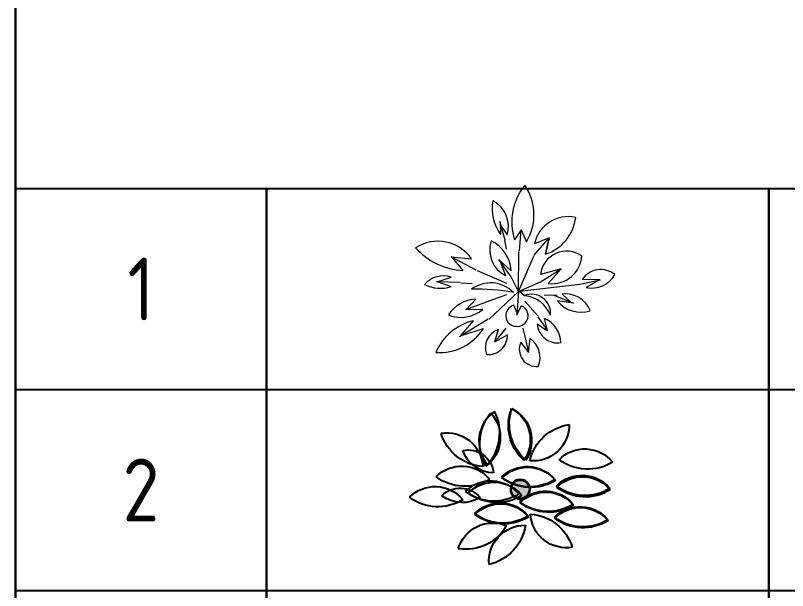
# Model space of a CAD drawing. Header units: metres. Extents: x -2072 to 1581266, y 0 to 323429.
# Drawn here: x 1734.68 to 1765.43, y 1571.34 to 1594.23 of the extents above; entities that cross this region are included whole.
import ezdxf

# ---------------------------------------------------------------- set-up
doc = ezdxf.new("R2010")
doc.units = ezdxf.units.M
for name, color, linetype, lineweight in [('ГП - Лист (таблица)', 7, 'Continuous', 9), ('ДЕНДРОПАРК', 250, 'Continuous', 30), ('Ком', 7, 'Continuous', 50)]:
    doc.layers.add(name, color=color, linetype=linetype, lineweight=lineweight)
doc.layers.add('ГП_Озеленение_деревья и кустарники', color=7, linetype='Continuous', lineweight=9, true_color=0x2e7666)
doc.styles.add('GOST Common_2', font='GOST_Common.ttf', dxfattribs={"width": 0.9, "height": 2.5})
doc.styles.add('ГП Ариал 2016', font='arial.ttf')

# ---------------------------------------------------------------- blocks, each defined once
blk = doc.blocks.new('*T90')
at = {"layer": 'Defpoints', "color": 8, "linetype": 'ByBlock', "lineweight": 0, "transparency": 16777216}
for p, q in [((0, 0), (208.026, 0)), ((0, 0), (0, -10)), ((208.026, 0), (208.026, -10))]:
    blk.add_line(p, q, dxfattribs=at)
at = {"layer": 'ГП - Лист (таблица)', "color": 0, "linetype": 'ByBlock', "lineweight": 40, "transparency": 16777216}
for p, q in [((0, -10), (208.026, -10)), ((0, -10), (0, -29.267)), ((10, -10), (10, -29.267)), ((30, -10), (30, -29.267)), ((115, -10), (115, -29.267)), ((132.406, -10), (132.406, -29.267)), ((151.584, -10), (151.584, -29.267)), ((166.584, -10), (166.584, -29.267)), ((208.026, -10), (208.026, -29.267))]:
    blk.add_line(p, q, dxfattribs=at)
at = {"layer": 'ГП - Лист (таблица)', "color": 0, "linetype": 'ByBlock', "lineweight": 30, "transparency": 16777216}
for p, q in [((0, -29.267), (208.026, -29.267)), ((0, -29.267), (0, -677.267)), ((208.026, -29.267), (208.026, -677.267)), ((10, -37.267), (10, -125.267)), ((30, -37.267), (30, -125.267)), ((115, -37.267), (115, -125.267)), ((132.406, -37.267), (132.406, -125.267)), ((151.584, -37.267), (151.584, -125.267)), ((166.584, -37.267), (166.584, -125.267)), ((10, -133.267), (10, -277.267)), ((30, -133.267), (30, -277.267)), ((115, -133.267), (115, -277.267)), ((132.406, -133.267), (132.406, -277.267)), ((151.584, -133.267), (151.584, -277.267)), ((166.584, -133.267), (166.584, -277.267)), ((10, -285.267), (10, -549.267)), ((30, -285.267), (30, -549.267)), ((115, -285.267), (115, -549.267)), ((132.406, -285.267), (132.406, -549.267)), ((151.584, -285.267), (151.584, -549.267)), ((166.584, -285.267), (166.584, -549.267)), ((10, -557.267), (10, -621.267)), ((30, -557.267), (30, -621.267)), ((115, -557.267), (115, -621.267)), ((132.406, -557.267), (132.406, -621.267)), ((151.584, -557.267), (151.584, -621.267)), ((166.584, -557.267), (166.584, -621.267)), ((10, -629.267), (10, -677.267)), ((30, -629.267), (30, -677.267)), ((115, -629.267), (115, -677.267)), ((132.406, -629.267), (132.406, -677.267)), ((151.584, -629.267), (151.584, -677.267)), ((166.584, -629.267), (166.584, -677.267))]:
    blk.add_line(p, q, dxfattribs=at)
at = {"layer": 'ГП - Лист (таблица)', "color": 0, "linetype": 'ByBlock', "lineweight": -2, "transparency": 16777216}
for p, q in [((0, -37.267), (208.026, -37.267)), ((0, -45.267), (208.026, -45.267)), ((0, -53.267), (208.026, -53.267)), ((0, -61.267), (208.026, -61.267)), ((0, -69.267), (208.026, -69.267)), ((0, -77.267), (208.026, -77.267)), ((0, -85.267), (208.026, -85.267)), ((0, -93.267), (208.026, -93.267)), ((0, -101.267), (208.026, -101.267)), ((0, -109.267), (208.026, -109.267)), ((0, -117.267), (208.026, -117.267)), ((0, -125.267), (208.026, -125.267)), ((0, -133.267), (208.026, -133.267)), ((0, -141.267), (208.026, -141.267)), ((0, -149.267), (208.026, -149.267)), ((0, -157.267), (208.026, -157.267)), ((0, -165.267), (208.026, -165.267)), ((0, -173.267), (208.026, -173.267)), ((0, -181.267), (208.026, -181.267)), ((0, -189.267), (208.026, -189.267)), ((0, -197.267), (208.026, -197.267)), ((0, -205.267), (208.026, -205.267)), ((0, -213.267), (208.026, -213.267)), ((0, -221.267), (208.026, -221.267)), ((0, -229.267), (208.026, -229.267)), ((0, -237.267), (208.026, -237.267)), ((0, -245.267), (208.026, -245.267)), ((0, -253.267), (208.026, -253.267)), ((0, -261.267), (208.026, -261.267)), ((0, -269.267), (208.026, -269.267)), ((0, -277.267), (208.026, -277.267)), ((0, -285.267), (208.026, -285.267)), ((0, -293.267), (208.026, -293.267)), ((0, -301.267), (208.026, -301.267)), ((0, -309.267), (208.026, -309.267)), ((0, -317.267), (208.026, -317.267)), ((0, -325.267), (208.026, -325.267)), ((0, -333.267), (208.026, -333.267)), ((0, -341.267), (208.026, -341.267)), ((0, -349.267), (208.026, -349.267)), ((0, -357.267), (208.026, -357.267)), ((0, -365.267), (208.026, -365.267)), ((0, -373.267), (208.026, -373.267)), ((0, -381.267), (208.026, -381.267)), ((0, -389.267), (208.026, -389.267)), ((0, -397.267), (208.026, -397.267)), ((0, -405.267), (208.026, -405.267)), ((0, -413.267), (208.026, -413.267)), ((0, -421.267), (208.026, -421.267)), ((0, -429.267), (208.026, -429.267)), ((0, -437.267), (208.026, -437.267)), ((0, -445.267), (208.026, -445.267)), ((0, -453.267), (208.026, -453.267)), ((0, -461.267), (208.026, -461.267)), ((0, -469.267), (208.026, -469.267)), ((0, -477.267), (208.026, -477.267)), ((0, -485.267), (208.026, -485.267)), ((0, -493.267), (208.026, -493.267)), ((0, -501.267), (208.026, -501.267)), ((0, -509.267), (208.026, -509.267)), ((0, -517.267), (208.026, -517.267)), ((0, -525.267), (208.026, -525.267)), ((0, -533.267), (208.026, -533.267)), ((0, -541.267), (208.026, -541.267)), ((0, -549.267), (208.026, -549.267)), ((0, -557.267), (208.026, -557.267)), ((0, -565.267), (208.026, -565.267)), ((0, -573.267), (208.026, -573.267)), ((0, -581.267), (208.026, -581.267)), ((0, -589.267), (208.026, -589.267)), ((0, -597.267), (208.026, -597.267)), ((0, -605.267), (208.026, -605.267)), ((0, -613.267), (208.026, -613.267)), ((0, -621.267), (208.026, -621.267)), ((0, -629.267), (208.026, -629.267)), ((0, -637.267), (208.026, -637.267)), ((0, -645.267), (208.026, -645.267)), ((0, -653.267), (208.026, -653.267)), ((0, -661.267), (208.026, -661.267)), ((0, -669.267), (208.026, -669.267)), ((0, -677.267), (208.026, -677.267))]:
    blk.add_line(p, q, dxfattribs=at)
at = {"layer": 'ГП - Лист (таблица)', "transparency": 16777216}
for s, insert, char_height, width, attachment_point, style in [('Ведомость элементов озеленения', (104.013, -5), 3.5, 205.02644, 5, 'GOST Common_2'), ('{\\W0.8;Условное обозначение}', (20, -19.634), 2.5, 20, 5, 'GOST Common_2'), ('Наименование породы или\\Pвид насаждения', (72.5, -19.634), 2.5, 85, 5, 'GOST Common_2'), ('Обхват ствола, см', (123.703, -19.634), 2.5, 17.40565, 5, 'GOST Common_2'), ('Размер,\\Pсм', (141.995, -19.634), 2.5, 19.17871, 5, 'GOST Common_2'), ('Примечание', (187.305, -19.634), 2.5, 41.44209, 5, 'GOST Common_2'), ('Поз.', (5, -19.634), 2.5, 10, 5, 'GOST Common_2'), ('Кол.', (159.084, -19.634), 2.5, 15, 5, 'GOST Common_2'), ('Хвойные деревья и кустарники', (104.013, -33.267), 2.5, 205.02644, 5, 'GOST Common_2'), ('\\A1;1', (5, -41.267), 2.5, 7, 5, 'GOST Common_2'), ('{\\C0;Ель}', (31.5, -41.267), 2.5, 82, 4, 'GOST Common_2'), ('20-25', (123.703, -41.267), 2.5, 14.40565, 5, 'GOST Common_2'), ('500-600', (141.995, -41.267), 2.5, 16.17871, 5, 'GOST Common_2'), ('С комом 0.8*0.8*0.8', (187.305, -41.267), 2.5, 38.44209, 5, 'GOST Common_2'), ('Лиственница', (31.5, -49.267), 2.5, 82, 4, 'GOST Common_2'), ('\\A1;2', (5, -49.267), 2.5, 7, 5, 'GOST Common_2'), ('\\A1;3', (5, -57.267), 2.5, 7, 5, 'GOST Common_2'), ('Сосна', (31.5, -57.267), 2.5, 82, 4, 'GOST Common_2'), ('{\\C0;Сосна горная}', (31.5, -65.267), 2.5, 82, 4, 'GOST Common_2'), ('4', (5, -65.267), 2.5, 7, 5, 'GOST Common_2'), ('5', (5, -73.267), 2.5, 7, 5, 'GOST Common_2'), ('Можжевельник', (31.5, -73.267), 2.5, 82, 4, 'GOST Common_2'), ('{\\fGOST Common|b0|i0|c204|p34;\\W0.9;\\C0;Можжевельник горизонтальный}', (31.5, -81.267), 2.5, 82, 4, 'ГП Ариал 2016'), ('6', (5, -81.267), 2.5, 7, 5, 'GOST Common_2'), ('7', (5, -89.267), 2.5, 7, 5, 'GOST Common_2'), ('{\\fGOST Common|b0|i0|c204|p34;\\W0.9;\\C0;Пихта}', (31.5, -89.267), 2.5, 82, 4, 'ГП Ариал 2016'), ('{\\fGOST Common|b0|i0|c204|p34;\\W0.9;\\C0;Псевдотсуга}', (31.5, -97.267), 2.5, 82, 4, 'ГП Ариал 2016'), ('8', (5, -97.267), 2.5, 7, 5, 'GOST Common_2'), ('{\\fGOST Common|b0|i0|c204|p34;\\W0.9;\\C0;Микробиота перекрёстнопарная}', (31.5, -105.267), 2.5, 82, 4, 'ГП Ариал 2016'), ('9', (5, -105.267), 2.5, 7, 5, 'GOST Common_2'), ('{\\fGOST Common|b0|i0|c204|p34;\\W0.9;\\C0;Тсуга}', (31.5, -113.267), 2.5, 82, 4, 'ГП Ариал 2016'), ('{\\fGOST Common|b0|i0|c204|p34;\\W0.9;\\C0;Туя западная}', (31.5, -121.267), 2.5, 82, 4, 'ГП Ариал 2016'), ('10', (5, -121.267), 2.5, 7, 5, 'GOST Common_2'), ('{\\fArial|b0|i0|c204|p34;Лиственные деревья }', (104.013, -129.267), 2.5, 205.02644, 5, 'GOST Common_2'), ('Бархат Амурский', (31.5, -137.267), 2.5, 82, 4, 'GOST Common_2'), ('1', (5, -137.267), 2.5, 7, 5, 'GOST Common_2'), ('Береза', (31.5, -145.267), 2.5, 82, 4, 'GOST Common_2'), ('2', (5, -145.267), 2.5, 7, 5, 'GOST Common_2'), ('Боярышник', (31.5, -153.267), 2.5, 82, 4, 'GOST Common_2'), ('3', (5, -153.267), 2.5, 7, 5, 'GOST Common_2'), ('4', (5, -161.267), 2.5, 7, 5, 'GOST Common_2'), ('Вишня', (31.5, -161.267), 2.5, 82, 4, 'GOST Common_2'), ('5', (5, -169.267), 2.5, 7, 5, 'GOST Common_2'), ('Вяз', (31.5, -169.267), 2.5, 82, 4, 'GOST Common_2'), ('Груша', (31.5, -177.267), 2.5, 82, 4, 'GOST Common_2'), ('6', (5, -177.267), 2.5, 7, 5, 'GOST Common_2'), ('Дуб', (31.5, -185.267), 2.5, 82, 4, 'GOST Common_2'), ('7', (5, -185.267), 2.5, 7, 5, 'GOST Common_2'), ('8', (5, -193.267), 2.5, 7, 5, 'GOST Common_2'), ('Ива ', (31.5, -193.267), 2.5, 82, 4, 'GOST Common_2'), ('9', (5, -201.267), 2.5, 7, 5, 'GOST Common_2'), ('Клен', (31.5, -201.267), 2.5, 82, 4, 'GOST Common_2'), ('10', (5, -209.267), 2.5, 7, 5, 'GOST Common_2'), ('Конский каштан', (31.5, -209.267), 2.5, 82, 4, 'GOST Common_2'), ('11', (5, -217.267), 2.5, 7, 5, 'GOST Common_2'), ('Липа ', (31.5, -217.267), 2.5, 82, 4, 'GOST Common_2'), ('12', (5, -225.267), 2.5, 7, 5, 'GOST Common_2'), ('Ольха', (31.5, -225.267), 2.5, 82, 4, 'GOST Common_2'), ('Акация (Робиния)', (31.5, -233.267), 2.5, 82, 4, 'GOST Common_2'), ('13', (5, -233.267), 2.5, 7, 5, 'GOST Common_2'), ('14', (5, -241.267), 2.5, 7, 5, 'GOST Common_2'), ('Рябина', (31.5, -241.267), 2.5, 82, 4, 'GOST Common_2'), ('15', (5, -249.267), 2.5, 7, 5, 'GOST Common_2'), ('Слива', (31.5, -249.267), 2.5, 82, 4, 'GOST Common_2'), ('16', (5, -257.267), 2.5, 7, 5, 'GOST Common_2'), ('Тополь', (31.5, -257.267), 2.5, 82, 4, 'GOST Common_2'), ('Черемуха', (31.5, -265.267), 2.5, 82, 4, 'GOST Common_2'), ('17', (5, -265.267), 2.5, 7, 5, 'GOST Common_2'), ('18', (5, -273.267), 2.5, 7, 5, 'GOST Common_2'), ('Яблоня', (31.5, -273.267), 2.5, 82, 4, 'GOST Common_2'), ('Лиственные кустарники', (104.013, -281.267), 3.5, 205.02644, 5, 'ГП Ариал 2016'), ('Арония', (31.5, -289.267), 2.5, 82, 4, 'GOST Common_2'), ('1', (5, -289.267), 2.5, 7, 5, 'GOST Common_2'), ('Барбарис', (31.5, -297.267), 2.5, 82, 4, 'GOST Common_2'), ('2', (5, -297.267), 2.5, 7, 5, 'GOST Common_2'), ('Бересклет', (31.5, -305.267), 2.5, 82, 4, 'GOST Common_2'), ('3', (5, -305.267), 2.5, 7, 5, 'GOST Common_2'), ('Бирючина Вегейла', (31.5, -313.267), 2.5, 82, 4, 'GOST Common_2'), ('4', (5, -313.267), 2.5, 7, 5, 'GOST Common_2'), ('Бузина', (31.5, -321.267), 2.5, 82, 4, 'GOST Common_2'), ('5', (5, -321.267), 2.5, 7, 5, 'GOST Common_2'), ('6', (5, -329.267), 2.5, 7, 5, 'GOST Common_2'), ('Вегейла', (31.5, -329.267), 2.5, 82, 4, 'GOST Common_2'), ('Гортензия', (31.5, -337.267), 2.5, 82, 4, 'GOST Common_2'), ('7', (5, -337.267), 2.5, 7, 5, 'GOST Common_2'), ('Дерен', (31.5, -345.267), 2.5, 82, 4, 'GOST Common_2'), ('8', (5, -345.267), 2.5, 7, 5, 'GOST Common_2'), ('9', (5, -353.267), 2.5, 7, 5, 'GOST Common_2'), ('Жимолость', (31.5, -353.267), 2.5, 82, 4, 'GOST Common_2'), ('Ива пурпурная ф. "Nana"', (31.5, -361.267), 2.5, 82, 4, 'GOST Common_2'), ('10', (5, -361.267), 2.5, 7, 5, 'GOST Common_2'), ('Ирга', (31.5, -369.267), 2.5, 82, 4, 'GOST Common_2'), ('11', (5, -369.267), 2.5, 7, 5, 'GOST Common_2'), ('12', (5, -377.267), 2.5, 7, 5, 'GOST Common_2'), ('Калина', (31.5, -377.267), 2.5, 82, 4, 'GOST Common_2'), ('Карагана', (31.5, -385.267), 2.5, 82, 4, 'GOST Common_2'), ('13', (5, -385.267), 2.5, 7, 5, 'GOST Common_2'), ('14', (5, -393.267), 2.5, 7, 5, 'GOST Common_2'), ('Кизильник', (31.5, -393.267), 2.5, 82, 4, 'GOST Common_2'), ('15', (5, -401.267), 2.5, 7, 5, 'GOST Common_2'), ('Лапчатка', (31.5, -401.267), 2.5, 82, 4, 'GOST Common_2'), ('Лещина', (31.5, -409.267), 2.5, 82, 4, 'GOST Common_2'), ('16', (5, -409.267), 2.5, 7, 5, 'GOST Common_2'), ('17', (5, -417.267), 2.5, 7, 5, 'GOST Common_2'), ('Лох', (31.5, -417.267), 2.5, 82, 4, 'GOST Common_2'), ('18', (5, -425.267), 2.5, 7, 5, 'GOST Common_2'), ('Магония', (31.5, -425.267), 2.5, 82, 4, 'GOST Common_2'), ('Пузыреплодник калинолистный', (31.5, -433.267), 2.5, 82, 4, 'GOST Common_2'), ('19', (5, -433.267), 2.5, 7, 5, 'GOST Common_2'), ('Ракитник русский', (31.5, -441.267), 2.5, 82, 4, 'GOST Common_2'), ('20', (5, -441.267), 2.5, 7, 5, 'GOST Common_2'), ('Рододендрон даурский', (31.5, -449.267), 2.5, 82, 4, 'GOST Common_2'), ('21', (5, -449.267), 2.5, 7, 5, 'GOST Common_2'), ('22', (5, -457.267), 2.5, 7, 5, 'GOST Common_2'), ('Роза', (31.5, -457.267), 2.5, 82, 4, 'GOST Common_2'), ('23', (5, -465.267), 2.5, 7, 5, 'GOST Common_2'), ('Рябинник', (31.5, -465.267), 2.5, 82, 4, 'GOST Common_2'), ('Сирень', (31.5, -473.267), 2.5, 82, 4, 'GOST Common_2'), ('24', (5, -473.267), 2.5, 7, 5, 'GOST Common_2'), ('Смородина', (31.5, -481.267), 2.5, 82, 4, 'GOST Common_2'), ('25', (5, -481.267), 2.5, 7, 5, 'GOST Common_2'), ('26', (5, -489.267), 2.5, 7, 5, 'GOST Common_2'), ('Снежнеягоник', (31.5, -489.267), 2.5, 82, 4, 'GOST Common_2'), ('Спирея', (31.5, -497.267), 2.5, 82, 4, 'GOST Common_2'), ('27', (5, -497.267), 2.5, 7, 5, 'GOST Common_2'), ('Стефанандра', (31.5, -505.267), 2.5, 82, 4, 'GOST Common_2'), ('28', (5, -505.267), 2.5, 7, 5, 'GOST Common_2'), ('Форзиция', (31.5, -513.267), 2.5, 82, 4, 'GOST Common_2'), ('29', (5, -513.267), 2.5, 7, 5, 'GOST Common_2'), ('30', (5, -521.267), 2.5, 7, 5, 'GOST Common_2'), ('Хеномелес', (31.5, -521.267), 2.5, 82, 4, 'GOST Common_2'), ('Чубушник', (31.5, -529.267), 2.5, 82, 4, 'GOST Common_2'), ('31', (5, -529.267), 2.5, 7, 5, 'GOST Common_2'), ('32', (5, -537.267), 2.5, 7, 5, 'GOST Common_2'), ('33', (5, -545.267), 2.5, 7, 5, 'GOST Common_2'), ('Лианы', (104.013, -553.267), 3.5, 205.02644, 5, 'ГП Ариал 2016'), ('Актинидия коломкита', (31.5, -561.267), 2.5, 82, 4, 'GOST Common_2'), ('1', (5, -561.267), 2.5, 7, 5, 'GOST Common_2'), ('Девичий виноград', (31.5, -569.267), 2.5, 82, 4, 'GOST Common_2'), ('2', (5, -569.267), 2.5, 7, 5, 'GOST Common_2'), ('Древогубец', (31.5, -577.267), 2.5, 82, 4, 'GOST Common_2'), ('3', (5, -577.267), 2.5, 7, 5, 'GOST Common_2'), ('Жимолость каприфоль', (31.5, -585.267), 2.5, 82, 4, 'GOST Common_2'), ('4', (5, -585.267), 2.5, 7, 5, 'GOST Common_2'), ('5', (5, -593.267), 2.5, 7, 5, 'GOST Common_2'), ('{\\fArial|b0|i0|c204|p34;Хмель}', (31.5, -593.267), 2.5, 82, 4, 'GOST Common_2'), ('{\\fGOST Common|b0|i0|c204|p34;\\W0.9;Существующие зеленые насаждения}', (104.013, -625.267), 3.5, 205.02644, 5, 'ГП Ариал 2016'), ('Существующие древесное насаждение', (31.5, -633.267), 2.5, 82, 4, 'GOST Common_2'), ('1', (5, -633.267), 2.5, 7, 5, 'GOST Common_2'), ('Существующие кустарниковое насаждение', (31.5, -641.267), 2.5, 82, 4, 'GOST Common_2'), ('2', (5, -641.267), 2.5, 7, 5, 'GOST Common_2'), ('Существующие хвойное насаждение', (31.5, -649.267), 2.5, 82, 4, 'GOST Common_2'), ('3', (5, -649.267), 2.5, 7, 5, 'GOST Common_2'), ('Существующая живая изгородь', (31.5, -657.267), 2.5, 82, 4, 'GOST Common_2'), ('4', (5, -657.267), 2.5, 7, 5, 'GOST Common_2')]:
    blk.add_mtext(s, dxfattribs=dict(at, insert=insert, char_height=char_height, width=width, attachment_point=attachment_point, style=style))
blk = doc.blocks.new('Актинидия')
at = {"color": 79, "linetype": 'Continuous', "true_color": 0x3d632c}
for p, q in [((-93.8, 293.8), (-121.7, 396.4)), ((-14.4, 233.6), (-4.7, 350.4)), ((65, 208.9), (149.6, 306.7)), ((-85.3, 244.1), (-94.4, 292.7)), ((-19.6, 10.5), (-18, 230)), ((-253.8, 128), (-391.6, 201.8)), ((-60.9, 91.7), (-127.6, 186)), ((-19.6, 10.5), (65, 204.6)), ((101.8, 63.8), (216.8, 135.4)), ((-83.6, 53.9), (-246.4, 124.8)), ((-19.6, 10.5), (-60.9, 91.7)), ((-342, 60.3), (-471.9, 63)), ((-275.7, 53), (-338.5, 56.9)), ((-19.6, 10.5), (101.8, 63.8)), ((-14.3, 11.4), (319, 50.5)), ((-19.6, 10.5), (-181.1, -143.2)), ((-19.6, 10.5), (-24.2, -64.6)), ((-13.4, 12.7), (13.4, -12.7)), ((-177.8, -41.4), (-312.5, -91.6)), ((-86.1, -7.9), (-177.8, -41.4)), ((122.5, -7.9), (193.1, -11)), ((176.2, -10.2), (284.5, -54.4)), ((15.9, -43.2), (88.2, -126.5)), ((-186.9, -142.9), (-344.9, -240)), ((87.3, -129.3), (139.6, -204.2)), ((-88.6, -191.8), (-150.4, -266.6)), ((3.5, -191.8), (15.9, -238.1)), ((15.9, -238.1), (35.2, -326.4))]:
    blk.add_line(p, q, dxfattribs=at)
at = {"color": 82, "linetype": 'Continuous'}
for p, q in [((-120.7, 392.8), (-119, 324)), ((-120.3, 377.4), (-82.1, 322.4)), ((-4.7, 350.4), (-41.8, 295.2)), ((-4.7, 350.4), (24.2, 283.6)), ((149.6, 306.7), (68.1, 272.4)), ((129.3, 216), (149.6, 306.7)), ((149.6, 306.7), (129.3, 216)), ((-391.5, 201.8), (-278.3, 190.4)), ((-389.8, 201.6), (-326.7, 125.3)), ((-126.1, 183.9), (-59.8, 124.6)), ((-120.3, 175.7), (-91.5, 97.7)), ((65, 204.6), (65, 204.6)), ((216.8, 135.4), (101.3, 104.7)), ((216.8, 135.4), (144.5, 54.6)), ((-467.5, 62.9), (-391.6, 89.6)), ((-463.4, 64.3), (-391.5, 36.9)), ((319, 50.5), (433.6, 75.1)), ((428.9, 74.1), (332.5, 76.8)), ((428.1, 74.1), (353.4, 32.3)), ((-308.1, -89.9), (-254.4, -32.6)), ((283.1, -53.8), (196.2, -42.2)), ((272.8, -52.5), (222, -4.2)), ((-25.6, -113), (-45, -65.8)), ((-27.9, -117.3), (-2.3, -69.4)), ((-305.8, -89.1), (-217, -88.2)), ((-342.2, -238.3), (-268.6, -151.1)), ((141.1, -208), (83.6, -170.3)), ((140.4, -205.5), (123.1, -139.2)), ((-328.5, -229.9), (-213.2, -194.7)), ((-149.9, -266), (-130.8, -198.8)), ((-150.6, -266.9), (-80.7, -228.2)), ((35.2, -326.5), (45.1, -249.3)), ((33.8, -320.1), (-6.3, -268.4))]:
    blk.add_line(p, q, dxfattribs=at)
at = {"color": 3, "linetype": 'Continuous'}
for p, q in [((-19.6, 10.5), (-14.3, 11.4)), ((-14.3, 11.4), (-13.4, 12.7)), ((-24.2, -64.6), (-28.2, -121))]:
    blk.add_line(p, q, dxfattribs=at)
at = {"color": 82, "linetype": 'Continuous'}
for centre, radius, start, end in [((262.2, 393.4), 319.4, 140.563, 197.8988), ((-221.5, 433.3), 287.6, 328.6458, 34.5329), ((84.2, 468), 249.1, 170.3029, 215.3262), ((-234.9, 368.4), 159.6, 343.2534, 62.5239), ((255.6, 231.5), 191.8, 77.7318, 167.6805), ((55.5, 446.9), 242.5, 287.7269, 353.3689), ((-464.4, 59.2), 227.7, 35.1725, 122.5976), ((-20.9, 238.7), 157.6, 161.4501, 243.415), ((-251.5, 114.8), 192, 2.9136, 65.0019), ((-304.3, 504.2), 379.6, 221.8384, 266.6027), ((246.7, 85.9), 146.6, 55.2824, 172.6291), ((166.6, 217.1), 164, 262.2896, 356.2544), ((434.4, 8.1), 122.9, 51.1111, 145.9654), ((-434.4, -39.4), 135.9, 71.6414, 139.5892), ((384.1, 175.1), 146, 257.8549, 330.7421), ((-450, 225.2), 197.1, 243.5199, 287.2599), ((-172.9, -117.6), 175.2, 44.3837, 127.1057), ((-243.2, -1062.9), 1085.6, 79.6239, 91.8656), ((-246.3, -222.4), 190, 92.4489, 147.0817), ((52.6, -110.1), 105, 354.7987, 111.9005), ((1.6, -181.5), 167.4, 21.6922, 85.2277), ((324.6, 60.3), 164.3, 218.6232, 288.4099), ((240.6, -148.9), 145.9, 21.4559, 97.3107), ((-31.3, -123), 58.9, 103.4106, 268.148), ((-25.7, -123.5), 58.9, 262.5922, 66.6581), ((-336.9, 52.1), 184.6, 248.0932, 310.529), ((-198.2, -444.5), 301.7, 103.499, 156.8265), ((196.5, -160), 113.4, 185.1842, 278.9266), ((66, -275.9), 148.2, 1.4924, 67.3596), ((-454.6, -39.5), 287, 265.8156, 327.2626), ((-93.8, -301), 108.7, 109.8936, 199.3062), ((-186.1, -231.9), 105.5, 264.4232, 2.0221), ((-27.8, -353.9), 127.5, 337.3115, 55.0978), ((80, -308.4), 95.1, 155.1092, 275.9038)]:
    blk.add_arc(centre, radius, start, end, dxfattribs=at)
blk = doc.blocks.new('барбарис')
at = {"layer": 'Ком', "lineweight": 30}
h = blk.add_hatch(color=7, dxfattribs=at)
h.dxf.hatch_style = 1
edge = h.paths.add_edge_path()
edge.add_arc((0.014, 0.0292), 0.0615, 0, 360)
h = blk.add_hatch(color=7, dxfattribs=at)
h.dxf.hatch_style = 1
edge = h.paths.add_edge_path()
edge.add_arc((0.0145, 0.0257), 0.0615, 0, 360)
at = {"layer": 'ДЕНДРОПАРК', "lineweight": 25, "extrusion": (0, 0, -1)}
for centre, major_axis, start_param, end_param in [((0.2445, 0.4411, -1.3391), (-0.2168, 0.2168), 4.664353, 5.861636), ((-0.1526, 0.3461, -1.3391), (-0.1641, 0.1641), 1.281736, 2.961068), ((-0.3225, 0.116, -0.9565), (-0.1172, 0.1172), 0.573363, 2.252694), ((-0.1512, 0.3521, -0.9565), (-0.1549, 0.1549), 3.955979, 5.153263), ((0.4316, 0.0561, -1.3391), (-0.1641, 0.1641), 6.274166, 7.953497), ((0.4501, 0.464, -1.3391), (-0.2168, 0.2168), 3.373597, 4.57088), ((0.0632, -0.0623, -1.3391), (0.1641, 0.1641), 4.703369, 6.3827), ((0.0632, -0.0623, -1.3391), (-0.1641, 0.1641), 6.274166, 7.953497), ((0.0817, 0.3456, -1.3391), (-0.2168, 0.2168), 3.373597, 4.57088), ((0.0817, 0.3456, -1.3391), (0.2168, 0.2168), 1.802801, 3.000084), ((0.4162, -0.1234, -1.3391), (-0.1641, 0.1641), 6.274166, 7.953497), ((0.4162, -0.1234, -1.3391), (-0.1641, 0.1641), 6.274166, 7.953497), ((-0.1741, -0.1501, -1.3391), (0.1641, 0.1641), 4.703369, 6.3827), ((-0.3741, -0.1306, -0.9565), (0.1172, 0.1172), 4.703369, 6.3827), ((-0.1556, 0.2578, -1.3391), (-0.2168, 0.2168), 3.373597, 4.57088), ((0.1792, -0.2227, -1.3391), (-0.1641, 0.1641), 6.274166, 7.953497), ((0.4347, 0.2845, -1.3391), (-0.2168, 0.2168), 3.373597, 4.57088), ((0.4347, 0.2845, -1.3391), (0.2168, 0.2168), 1.802801, 3.000084), ((-0.3609, 0.1608, -0.9565), (-0.1549, 0.1549), 3.373597, 4.57088), ((-0.1127, -0.2982, -1.3391), (0.1641, 0.1641), 4.703369, 6.3827), ((0.1977, 0.1853, -1.3391), (0.2168, 0.2168), 1.802801, 3.000084), ((0.4027, -0.3227, -1.3391), (-0.1641, 0.1641), 6.274166, 7.953497), ((-0.0943, 0.1097, -1.3391), (-0.2168, 0.2168), 3.373597, 4.57088), ((0.4212, 0.0853, -1.3391), (-0.2168, 0.2168), 3.373597, 4.57088)]:
    blk.add_ellipse(centre, major_axis=major_axis, ratio=1, start_param=start_param, end_param=end_param, dxfattribs=at)
at = {"layer": 'ДЕНДРОПАРК', "color": 12, "linetype": 'Continuous', "lineweight": 25, "extrusion": (0, 0, -1)}
for centre, major_axis, start_param, end_param in [((0.2502, 0.4491, -1.3391), (-0.3051, -0.0309), -0.763571, 0.433712), ((-0.1438, 0.3418, -1.3391), (-0.231, -0.0234), 2.136889, 3.816221), ((0.0599, 0.3245, -1.3391), (-0.2964, 0.0787), -0.763571, 0.433712), ((-0.3466, 0.363, -1.3391), (-0.2244, 0.0596), 2.136889, 3.816221), ((-0.4591, 0.1603, -1.3391), (-0.1722, -0.1556), 2.136889, 3.816221), ((0.0988, 0.443, -1.3391), (-0.1263, 0.1948), 2.136889, 3.816221), ((0.3743, 0.1416, -1.3391), (-0.1669, 0.2573), -0.763571, 0.433712), ((-0.2052, 0.4801, -1.3391), (-0.2275, -0.2056), -0.763571, 0.433712), ((-0.3641, -0.0547, -1.3391), (-0.0485, -0.227), 2.136889, 3.816221), ((0.058, -0.0578, -1.3391), (-0.0485, -0.227), 2.136889, 3.816221), ((-0.3456, 0.3532, -1.3391), (-0.064, -0.2999), -0.763571, 0.433712), ((0.0765, 0.3501, -1.3391), (-0.064, -0.2999), -0.763571, 0.433712), ((0.4137, -0.1142, -1.3391), (-0.0485, -0.227), 2.136889, 3.816221), ((-0.1554, -0.1593, -1.3391), (-0.0485, -0.227), 2.136889, 3.816221), ((-0.5367, -0.187, -1.3391), (-0.0485, -0.227), 2.136889, 3.816221), ((-0.1369, 0.2486, -1.3391), (-0.064, -0.2999), -0.763571, 0.433712), ((0.1773, -0.2169, -1.3391), (-0.0485, -0.227), 2.136889, 3.816221), ((0.4322, 0.2937, -1.3391), (-0.064, -0.2999), -0.763571, 0.433712), ((-0.5182, 0.2209, -1.3391), (-0.064, -0.2999), -0.763571, 0.433712), ((-0.1147, -0.2924, -1.3391), (-0.0485, -0.227), 2.136889, 3.816221), ((0.1957, 0.191, -1.3391), (-0.064, -0.2999), -0.763571, 0.433712), ((0.4007, -0.3169, -1.3391), (-0.0485, -0.227), 2.136889, 3.816221), ((-0.0963, 0.1155, -1.3391), (-0.064, -0.2999), -0.763571, 0.433712), ((0.3119, -0.1186, -1.3391), (0.1722, 0.1556), 2.136889, 3.816221), ((0.0581, -0.4384, -1.3391), (0.2275, 0.2056), -0.763571, 0.433712), ((-0.1637, -0.4226, -1.3391), (0.0634, -0.2233), 2.136889, 3.816221), ((0.4192, 0.091, -1.3391), (-0.064, -0.2999), -0.763571, 0.433712), ((-0.3383, -0.0535, -1.3391), (0.0838, -0.295), -0.763571, 0.433712), ((0.0435, -0.4376, -1.3391), (0.1416, -0.1839), 2.136889, 3.816221), ((-0.2553, -0.1594, -1.3391), (0.1871, -0.243), -0.763571, 0.433712)]:
    blk.add_ellipse(centre, major_axis=major_axis, ratio=1, start_param=start_param, end_param=end_param, dxfattribs=at)
at = {"layer": 'ДЕНДРОПАРК', "lineweight": 25}
for centre, major_axis, start_param, end_param in [((-0.0205, 0.3381, -1.3391), (0.1641, 0.1641), 1.383133, 3.062464), ((-0.4252, 0.3924, -1.3391), (0.2168, 0.2168), 4.765749, 5.963033)]:
    blk.add_ellipse(centre, major_axis=major_axis, ratio=1, start_param=start_param, end_param=end_param, dxfattribs=at)
at = {"layer": 'Ком', "lineweight": 30}
for centre in [(0.014, 0.0292), (0.0145, 0.0257)]:
    blk.add_circle(centre, 0.0615, dxfattribs=at)

msp = doc.modelspace()

# ---------------------------------------------------------------- block references
msp.add_blockref('*T90', (1734.675, 2144.606))
at = {"layer": 'ГП_Озеленение_деревья и кустарники'}
for name, p, xscale, yscale, zscale in [('Актинидия', (1754.851, 1583.167, -8.246), 0.007217530991354393, 0.007217530991354393, 0.007217530991354393), ('барбарис', (1754.691, 1575.2, -8.246), 6.158325880086786, 6.158325880086786, 6.158325880086786)]:
    msp.add_blockref(name, p, dxfattribs=dict(at, xscale=xscale, yscale=yscale, zscale=zscale))

doc.saveas('drawing.dxf')
